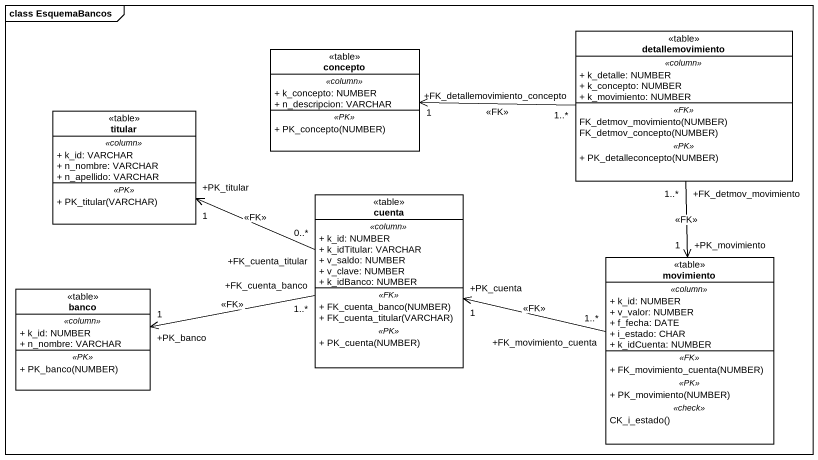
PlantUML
@startuml
mainframe class EsquemaBancos
hide circle
hide empty members
skinparam classAttributeIconSize 0
class detallemovimiento <<table>> {
  .. <<column>> ..
  + k_detalle: NUMBER
  + k_concepto: NUMBER
  + k_movimiento: NUMBER
  .. <<FK>> ..
  FK_detmov_movimiento(NUMBER)
  FK_detmov_concepto(NUMBER)
  .. <<PK>> ..
  + PK_detalleconcepto(NUMBER)
}
class concepto <<table>> {
  .. <<column>> ..
  + k_concepto: NUMBER
  + n_descripcion: VARCHAR
  .. <<PK>> ..
  + PK_concepto(NUMBER)
}
class titular <<table>> {
  .. <<column>> ..
  + k_id: VARCHAR
  + n_nombre: VARCHAR
  + n_apellido: VARCHAR
  .. <<PK>> ..
  + PK_titular(VARCHAR)
}
class cuenta <<table>> {
  .. <<column>> ..
  + k_id: NUMBER
  + k_idTitular: VARCHAR
  + v_saldo: NUMBER
  + v_clave: NUMBER
  + k_idBanco: NUMBER
  .. <<FK>> ..
  + FK_cuenta_banco(NUMBER)
  + FK_cuenta_titular(VARCHAR)
  .. <<PK>> ..
  + PK_cuenta(NUMBER)
}
class movimiento <<table>> {
  .. <<column>> ..
  + k_id: NUMBER
  + v_valor: NUMBER
  + f_fecha: DATE
  + i_estado: CHAR
  + k_idCuenta: NUMBER
  .. <<FK>> ..
  + FK_movimiento_cuenta(NUMBER)
  .. <<PK>> ..
  + PK_movimiento(NUMBER)
  .. <<check>> ..
  CK_i_estado()
}
class banco <<table>> {
  .. <<column>> ..
  + k_id: NUMBER
  + n_nombre: VARCHAR
  .. <<PK>> ..
  + PK_banco(NUMBER)
}
detallemovimiento "+FK_detallemovimiento_concepto\n1..*" -left-> "1" concepto : <<FK>>
detallemovimiento "+FK_detmov_movimiento\n1..*" --> "+PK_movimiento\n1" movimiento : <<FK>>
cuenta "+FK_cuenta_titular\n0..*" -left-> "+PK_titular\n1" titular : <<FK>>
cuenta "+FK_cuenta_banco\n1..*" -left-> "+PK_banco\n1" banco : <<FK>>
movimiento "+FK_movimiento_cuenta\n1..*" -left-> "+PK_cuenta\n1" cuenta : <<FK>>
@enduml
